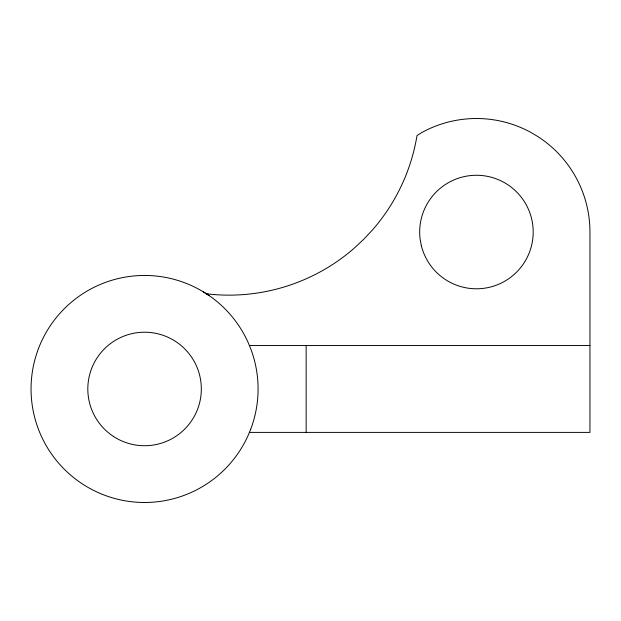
<?xml version="1.0" encoding="UTF-8"?>
<svg xmlns="http://www.w3.org/2000/svg" width="621" height="621" viewBox="0 0 621 621"><rect width="100%" height="100%" fill="white"/><g stroke="black" fill="none" stroke-linecap="round" stroke-linejoin="round"><path stroke-width="0.93" d="M249.394 345.548L589.95 345.548M249.394 432.395L589.95 432.395L589.95 232.029A113.519 113.519 0 0 0 537.802 136.535L530.839 132.397A113.519 113.519 0 0 0 422.032 132.397L417.017 135.541A190.624 190.624 0 0 1 372.973 229.374L363.479 239.559L353.264 249.021A190.624 190.624 0 0 1 211.202 294.315L206.118 293.648M203.292 291.823L209.052 295.549M306.153 345.548L306.153 432.395M250.705 429.227L248.082 435.562A113.519 113.519 0 0 1 74.559 478.325A113.519 113.519 0 0 1 74.559 299.609A113.519 113.519 0 0 1 248.082 342.381L250.705 348.715A113.519 113.519 0 0 1 250.705 429.227M421.325 245.613L420.091 238.875A56.759 56.759 0 0 1 496.559 178.957A56.759 56.759 0 0 1 514.072 274.513A56.759 56.759 0 0 1 421.325 245.613M113.666 436.579A56.759 56.759 0 0 0 201.251 391.929A56.759 56.759 0 0 0 118.79 338.406A56.759 56.759 0 0 0 113.666 436.579"/></g></svg>
